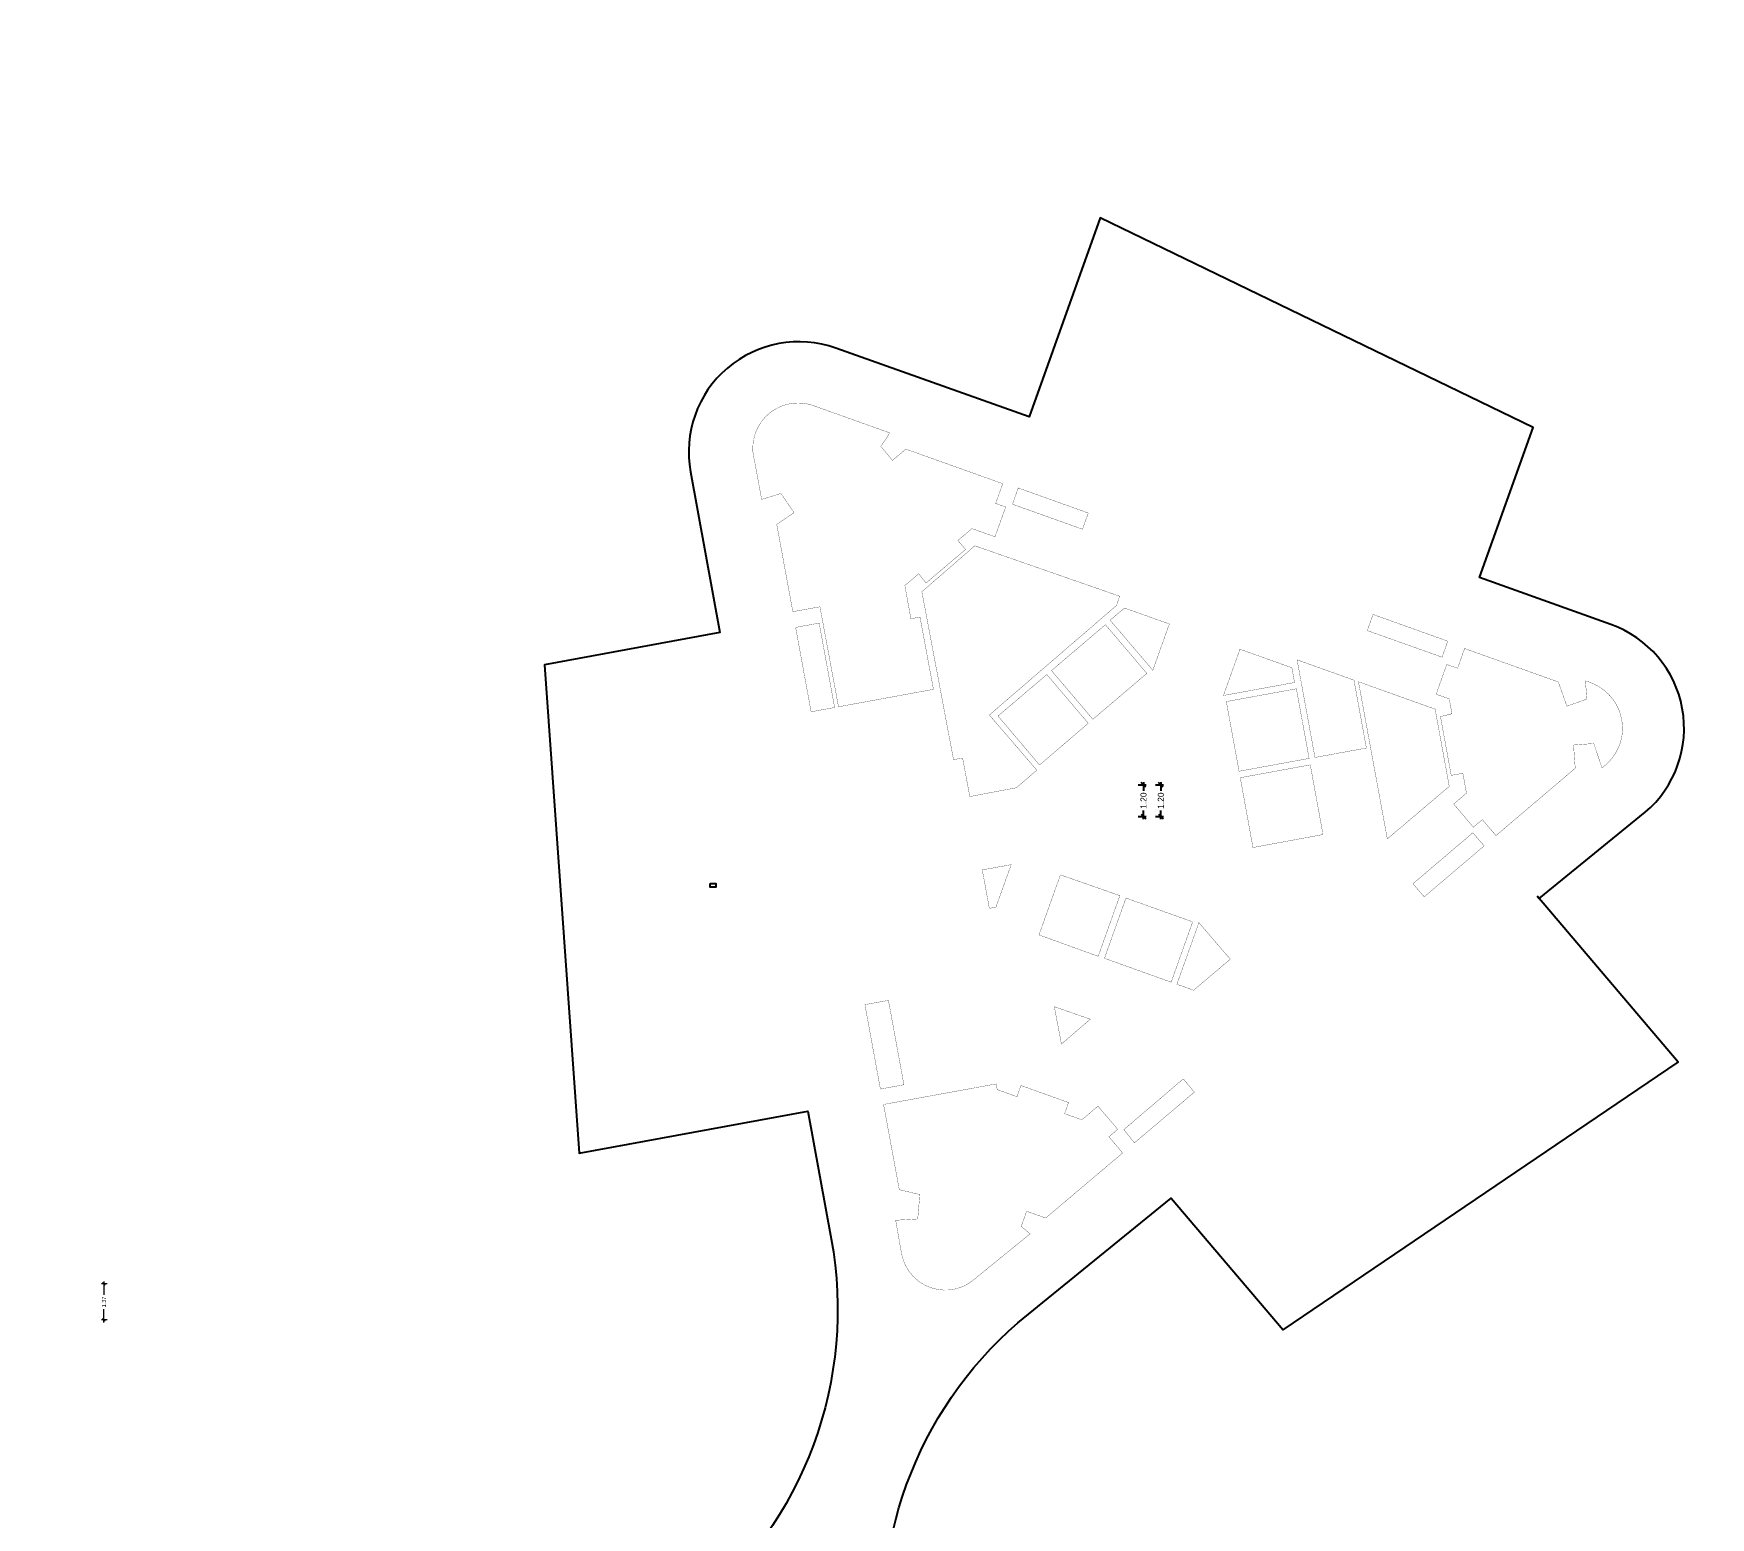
# Model space of a CAD drawing. Header units: metres. Extents: x 256329 to 886268, y -249371 to 355.
# Drawn here: x 286416.1 to 286480, y -1231.2 to -1174.6 of the extents above; entities that cross this region are included whole.
import ezdxf

# ---------------------------------------------------------------- set-up
doc = ezdxf.new("R2010")
doc.units = ezdxf.units.M
doc.header["$MEASUREMENT"] = 0
doc.header["$PDMODE"] = 35
doc.linetypes.add('DASHED', pattern=[0.75, 0.5, -0.25])
doc.layers.get('0').update_dxf_attribs({"lineweight": 18})
doc.layers.get('Defpoints').update_dxf_attribs({"lineweight": 20})
doc.layers.add('BLK_2_FLR_5_BLT_UP_AREA', color=7, linetype='Continuous', true_color=0x995f4c)
for name, color, linetype, lineweight in [('BLK_2_FLR_5_BLT_UP_AREA_DEDUCT', 14, 'DASHED', 9), ('BLK_2_FLR_5_EXIT_WIDTH_STAIR', 7, 'Continuous', 0), ('BLK_2_FLR_5_LIFT_1', 1, 'Continuous', 0), ('BLK_2_FLR_5_LIFT_2', 1, 'Continuous', 0), ('BLK_2_FLR_5_LIFT_3', 1, 'Continuous', 0), ('BLK_2_FLR_5_LIFT_4', 1, 'Continuous', 0), ('BLK_2_FLR_5_LIFT_5', 1, 'Continuous', 0), ('BLK_2_FLR_5_LIFT_6', 1, 'Continuous', 0)]:
    doc.layers.add(name, color=color, linetype=linetype, lineweight=lineweight)
doc.layers.add('BLK_2_FLR_5_CARPET_AREA', color=3, linetype='Continuous', plot=False)
doc.layers.add('BLK_2_FLR_5_FAR_AREA_DEDUCT', color=7, linetype='Continuous')
doc.styles.get("Standard").update_dxf_attribs({"font": 'arial.ttf'})
doc.dimstyles.new('METRIC DIM', dxfattribs={"dimtxt": 0.23, "dimasz": 0.18, "dimexe": 0.1, "dimexo": 0.1, "dimgap": 0.09, "dimtad": 0, "dimzin": 0, "dimdsep": 46, "dimtxsty": 'Standard', "dimblk": 'OBLIQUE', "dimcen": 0, "dimdle": 0.1, "dimclrd": 147, "dimclre": 147, "dimclrt": 7, "dimadec": 0, "dimazin": 0, "dimtfac": 1, "dimtofl": 0, "dimtmove": 0, "dimatfit": 2, "dimfxl": 0.125, "dimtolj": 1, "dimtzin": 0, "dimarcsym": 0})
doc.dimstyles.new('RM DIM', dxfattribs={"dimtxt": 0.15, "dimasz": 0.1, "dimexe": 0.1, "dimexo": 0.1, "dimgap": 0.09, "dimtad": 0, "dimzin": 0, "dimdsep": 46, "dimtxsty": 'Standard', "dimblk": 'OBLIQUE', "dimcen": 0, "dimdle": 0.1, "dimclrd": 147, "dimclre": 147, "dimclrt": 7, "dimadec": 0, "dimazin": 0, "dimtfac": 1, "dimtofl": 0, "dimtmove": 1, "dimatfit": 2, "dimfxl": 0.125, "dimtolj": 1, "dimtzin": 0, "dimlwd": -1, "dimlwe": -1, "dimarcsym": 0})

# ---------------------------------------------------------------- blocks, each defined once
blk = doc.blocks.new('_Oblique')
at = {"color": 0, "linetype": 'ByBlock', "lineweight": -2}
blk.add_line((-0.5, -0.5), (0.5, 0.5), dxfattribs=at)
blk = doc.blocks.new('*D1433')
at = {"layer": 'BLK_2_FLR_5_EXIT_WIDTH_STAIR', "color": 147, "lineweight": -2, "transparency": 16777216}
for p, q in [((286458.867292, -1203.260338), (286459.174355, -1203.260338)), ((286459.074355, -1203.160338), (286459.074355, -1203.483638)), ((286459.074355, -1204.561938), (286459.074355, -1204.238638)), ((286458.867292, -1204.461938), (286459.174355, -1204.461938))]:
    blk.add_line(p, q, dxfattribs=at)
at = {"layer": 'Defpoints', "color": 0, "transparency": 16777216}
for p in [(286458.767292, -1203.260338), (286458.767292, -1204.461938), (286459.074355, -1204.461938)]:
    blk.add_point(p, dxfattribs=at)
at = {"layer": 'BLK_2_FLR_5_EXIT_WIDTH_STAIR', "color": 147, "lineweight": -2, "transparency": 16777216, "xscale": 0.18, "yscale": 0.18, "zscale": 0.18}
for p, rotation in [((286459.074355, -1203.260338), 90), ((286459.074355, -1204.461938), 270)]:
    blk.add_blockref('_Oblique', p, dxfattribs=dict(at, rotation=rotation))
at = {"layer": 'BLK_2_FLR_5_EXIT_WIDTH_STAIR', "color": 7, "transparency": 16777216, "insert": (286459.074355, -1203.861138), "char_height": 0.23, "attachment_point": 5, "rotation": 90}
blk.add_mtext('\\A1;1.20', dxfattribs=at)
blk = doc.blocks.new('*D1434')
at = {"layer": 'BLK_2_FLR_5_EXIT_WIDTH_STAIR', "color": 147, "lineweight": -2, "transparency": 16777216}
for p, q in [((286458.206346, -1203.260338), (286458.51341, -1203.260338)), ((286458.41341, -1203.160338), (286458.41341, -1203.483638)), ((286458.41341, -1204.561938), (286458.41341, -1204.238638)), ((286458.206346, -1204.461938), (286458.51341, -1204.461938))]:
    blk.add_line(p, q, dxfattribs=at)
at = {"layer": 'Defpoints', "color": 0, "transparency": 16777216}
for p in [(286458.106346, -1203.260338), (286458.106346, -1204.461938), (286458.41341, -1204.461938)]:
    blk.add_point(p, dxfattribs=at)
at = {"layer": 'BLK_2_FLR_5_EXIT_WIDTH_STAIR', "color": 147, "lineweight": -2, "transparency": 16777216, "xscale": 0.18, "yscale": 0.18, "zscale": 0.18}
for p, rotation in [((286458.41341, -1203.260338), 90), ((286458.41341, -1204.461938), 270)]:
    blk.add_blockref('_Oblique', p, dxfattribs=dict(at, rotation=rotation))
at = {"layer": 'BLK_2_FLR_5_EXIT_WIDTH_STAIR', "color": 7, "transparency": 16777216, "insert": (286458.41341, -1203.861138), "char_height": 0.23, "attachment_point": 5, "rotation": 90}
blk.add_mtext('\\A1;1.20', dxfattribs=at)
blk = doc.blocks.new('*D1447')
at = {"layer": 'BLK_2_FLR_5_EXIT_WIDTH_STAIR', "color": 147, "ltscale": 0.1, "transparency": 16777216}
for p, q in [((286418.912662, -1222.284682), (286418.687662, -1222.284682)), ((286418.787662, -1222.184682), (286418.787662, -1222.692726)), ((286418.787662, -1223.756282), (286418.787662, -1223.248238)), ((286418.912662, -1223.656282), (286418.687662, -1223.656282))]:
    blk.add_line(p, q, dxfattribs=at)
at = {"layer": 'Defpoints', "color": 0, "ltscale": 0.1, "transparency": 16777216}
for p in [(286419.094726, -1222.284682), (286418.787662, -1223.656282), (286419.094726, -1223.656282)]:
    blk.add_point(p, dxfattribs=at)
at = {"layer": 'BLK_2_FLR_5_EXIT_WIDTH_STAIR', "color": 147, "ltscale": 0.1, "transparency": 16777216, "xscale": 0.1, "yscale": 0.1, "zscale": 0.1}
for p, rotation in [((286418.787662, -1222.284682), 90), ((286418.787662, -1223.656282), 270)]:
    blk.add_blockref('_Oblique', p, dxfattribs=dict(at, rotation=rotation))
at = {"layer": 'BLK_2_FLR_5_EXIT_WIDTH_STAIR', "color": 7, "ltscale": 0.1, "transparency": 16777216, "insert": (286418.787662, -1222.970482), "char_height": 0.15, "attachment_point": 5, "rotation": 90}
blk.add_mtext('\\A1;1.37', dxfattribs=at)

msp = doc.modelspace()

# ---------------------------------------------------------------- linework, layer by layer
at = {"layer": 'BLK_2_FLR_5_BLT_UP_AREA', "color": 14, "elevation": -101.115754}
msp.add_lwpolyline([(286448.670876, -1237.372447, -0.259263), (286453.623528, -1223.76679), (286459.464434, -1219.013437), (286463.73139, -1224.034502), (286478.796449, -1213.825146), (286473.434301, -1207.516179), (286473.498874, -1207.592154), (286477.535216, -1204.306253, 0.577817), (286476.22907, -1197.14687), (286471.224467, -1195.361154), (286473.268263, -1189.633259), (286456.760598, -1181.648109), (286454.053867, -1189.233475), (286446.681609, -1186.613508, 0.577156), (286441.144208, -1191.329368), (286442.268677, -1197.454773), (286435.576676, -1198.683255), (286436.900986, -1217.292857), (286445.61685, -1215.693523), (286446.509831, -1220.557924, -0.274386), (286441.237257, -1234.823119)], format="xyb", dxfattribs=at)
at = {"layer": 'BLK_2_FLR_5_BLT_UP_AREA_DEDUCT', "color": 14, "linetype": 'ByBlock', "const_width": 0.01}
for points, elevation in [([(286443.857848, -1192.381357), (286443.585559, -1190.905351, -0.623534), (286445.896342, -1188.828736), (286448.739436, -1189.84227), (286448.632228, -1190.021485), (286448.397603, -1190.355076), (286448.844494, -1190.892538), (286449.352277, -1190.461047), (286453.046363, -1191.779149), (286452.821509, -1192.409521), (286452.777134, -1192.531939), (286453.158788, -1192.668118), (286452.753261, -1193.80474), (286451.87247, -1193.490489), (286451.339006, -1193.943608), (286451.630121, -1194.286758), (286450.122226, -1195.566), (286449.843697, -1195.213707), (286449.315866, -1195.662038), (286449.546231, -1196.926263), (286449.891836, -1196.863287), (286450.407269, -1199.618746), (286446.786546, -1200.283237), (286446.078842, -1196.472312), (286445.045678, -1196.658317), (286444.433062, -1193.3322), (286445.091532, -1192.884136), (286444.591578, -1192.150381)], -202.574001), ([(286469.733237, -1200.658033), (286470.170909, -1200.549789), (286470.06715, -1199.982031), (286469.568351, -1199.804068), (286469.972104, -1198.669095), (286470.384659, -1198.8163), (286470.653259, -1198.063286), (286474.226106, -1199.338129), (286474.551965, -1200.259503), (286475.318524, -1199.988955), (286475.255134, -1199.294842, -0.124366), (286476.119507, -1199.787849, -0.120295), (286476.562728, -1200.486154, -0.047063), (286476.654495, -1200.87448, -0.139863), (286476.519878, -1201.830272, -0.129786), (286475.88762, -1202.618597), (286475.582146, -1201.684419), (286474.80427, -1201.741238), (286474.868971, -1202.627024), (286471.847851, -1205.193246), (286471.328221, -1204.584709), (286470.986494, -1204.873903), (286470.2366, -1203.988842), (286470.72377, -1203.575022), (286470.5853, -1202.81732), (286470.142631, -1202.898217), (286469.733237, -1200.658033)], -202.493054), ([(286448.505408, -1215.442482), (286449.103659, -1218.690611), (286449.886868, -1218.876598), (286449.806608, -1219.806674), (286448.96442, -1219.855369), (286449.189398, -1221.117755, 0.589884), (286451.994933, -1222.079042), (286454.091305, -1220.373006), (286453.751869, -1220.091691), (286453.9583, -1219.513096), (286454.683232, -1219.771738), (286457.617883, -1217.29093), (286457.094299, -1216.674496), (286457.429027, -1216.390186), (286456.677574, -1215.505513), (286456.06318, -1216.027387), (286455.40369, -1215.792785), (286455.554838, -1215.368927), (286453.74212, -1214.719903), (286453.589995, -1215.144785), (286452.837039, -1214.876079), (286452.797552, -1214.659245)], -201.837081)]:
    msp.add_lwpolyline(points, format="xyb", close=True, dxfattribs=dict(at, elevation=elevation))
for points, elevation in [([(286453.638431, -1191.94254), (286456.307671, -1192.898367), (286456.086832, -1193.51508), (286453.41668, -1192.561748)], 0.616268), ([(286459.397781, -1197.127038), (286458.767788, -1198.893799), (286457.139737, -1196.981744), (286457.688506, -1196.519392)], -202.382229), ([(286445.742708, -1200.474523), (286446.639059, -1200.310021), (286446.049301, -1197.093114), (286445.152316, -1197.257559)], 0.616268), ([(286456.960931, -1197.154087), (286458.540173, -1199.012178), (286456.483385, -1200.760298), (286454.906061, -1198.903504)], -101.073113), ([(286470.011386, -1197.78383), (286467.162459, -1196.763659), (286466.942154, -1197.37888), (286469.793068, -1198.392685)], -101.142301), ([(286462.089205, -1198.089404), (286461.45987, -1199.853399), (286464.171241, -1199.357653), (286464.068431, -1198.795354)], -101.073113), ([(286464.948321, -1202.215038), (286464.267615, -1198.494763), (286466.435534, -1199.268956), (286466.90866, -1201.85661), (286464.953834, -1202.21403)], -101.073113), ([(286454.727749, -1199.054782), (286456.305675, -1200.911324), (286454.487056, -1202.472797), (286454.448814, -1202.502278), (286452.866946, -1200.635925)], -303.510005), ([(286464.240401, -1199.59698), (286464.725269, -1202.251669), (286462.055583, -1202.741211), (286461.569966, -1200.085241)], -202.382229), ([(286466.606304, -1199.329174), (286469.528882, -1200.373633), (286470.067018, -1203.318289), (286467.70703, -1205.319636), (286466.606454, -1199.329994)], -101.073113), ([(286464.770032, -1202.497629), (286462.101043, -1202.987044), (286462.585236, -1205.647604), (286465.255151, -1205.15369)], -303.523615), ([(286471.396092, -1205.587317), (286470.969364, -1205.085056), (286468.685468, -1207.026352), (286469.112319, -1207.528528)], -202.394109), ([(286453.36932, -1206.300252), (286452.268329, -1206.50202), (286452.537249, -1207.96944), (286452.537249, -1207.96944), (286452.537249, -1207.96944), (286452.786265, -1207.923494)], -303.702641), ([(286457.510982, -1207.482288), (286455.245845, -1206.689792), (286454.42929, -1208.978885), (286456.685933, -1209.796009)], -303.523615), ([(286457.743901, -1207.574244), (286460.286948, -1208.481388), (286459.46661, -1210.781087), (286456.924856, -1209.870317)], -303.231402), ([(286460.323857, -1211.08688), (286459.68572, -1210.859382), (286460.523923, -1208.513233), (286461.721843, -1209.904442)], -303.523615), ([(286448.383752, -1214.854811), (286449.280103, -1214.690308), (286448.690345, -1211.473401), (286447.79336, -1211.637846)], 0.61437), ([(286455.284216, -1213.140462), (286456.383853, -1212.193118), (286455.014107, -1211.714274)], 0.019774), ([(286458.064441, -1216.906642), (286460.350827, -1214.973251), (286459.930726, -1214.466948), (286457.663079, -1216.39988)], -202.394109)]:
    msp.add_lwpolyline(points, close=True, dxfattribs=dict(at, elevation=elevation))
at = {"layer": 'BLK_2_FLR_5_CARPET_AREA', "color": 14}
msp.add_lwpolyline([(286441.893717, -1207.020908), (286442.11406, -1207.020908), (286442.114577, -1207.160249), (286441.894233, -1207.160249)], close=True, dxfattribs=at)
at = {"layer": 'BLK_2_FLR_5_FAR_AREA_DEDUCT', "color": 14, "const_width": 0.01, "elevation": -303.510005}
msp.add_lwpolyline([(286451.792841, -1203.705106), (286451.51577, -1202.235003), (286451.171219, -1202.299941), (286449.964847, -1195.899104), (286451.983697, -1194.14732), (286457.504541, -1196.069633), (286457.380203, -1196.425271), (286452.537279, -1200.596967), (286454.348483, -1202.701123), (286453.567262, -1203.370707)], close=True, dxfattribs=at)
at = {"layer": 'BLK_2_FLR_5_LIFT_1', "color": 1, "linetype": 'ByBlock', "const_width": 0.01, "elevation": -303.231402}
msp.add_lwpolyline([(286457.743901, -1207.574244), (286460.286948, -1208.481388), (286459.46661, -1210.781087), (286456.924856, -1209.870317)], close=True, dxfattribs=at)
at = {"layer": 'BLK_2_FLR_5_LIFT_2', "color": 1, "linetype": 'ByBlock', "const_width": 0.01, "elevation": -303.523615}
msp.add_lwpolyline([(286457.510982, -1207.482288), (286455.245845, -1206.689792), (286454.42929, -1208.978885), (286456.685933, -1209.796009)], close=True, dxfattribs=at)
at = {"layer": 'BLK_2_FLR_5_LIFT_3', "color": 1, "linetype": 'ByBlock', "const_width": 0.01, "elevation": -303.510005}
msp.add_lwpolyline([(286454.727749, -1199.054782), (286456.305675, -1200.911324), (286454.487056, -1202.472797), (286454.448814, -1202.502278), (286452.866946, -1200.635925)], close=True, dxfattribs=at)
at = {"layer": 'BLK_2_FLR_5_LIFT_4', "color": 1, "linetype": 'ByBlock', "const_width": 0.01, "elevation": -101.073113}
msp.add_lwpolyline([(286456.960931, -1197.154087), (286458.540173, -1199.012178), (286456.483385, -1200.760298), (286454.906061, -1198.903504)], close=True, dxfattribs=at)
at = {"layer": 'BLK_2_FLR_5_LIFT_5', "color": 1, "linetype": 'ByBlock', "const_width": 0.01, "elevation": -202.382229}
msp.add_lwpolyline([(286464.240401, -1199.59698), (286464.725269, -1202.251669), (286462.055583, -1202.741211), (286461.569966, -1200.085241)], close=True, dxfattribs=at)
at = {"layer": 'BLK_2_FLR_5_LIFT_6', "color": 2, "linetype": 'ByBlock', "const_width": 0.01, "elevation": -303.523615}
msp.add_lwpolyline([(286464.770032, -1202.497629), (286462.101043, -1202.987044), (286462.585236, -1205.647604), (286465.255151, -1205.15369)], close=True, dxfattribs=at)

# ---------------------------------------------------------------- dimensions: what is measured, and where the dimension line sits
at = {"layer": 'BLK_2_FLR_5_EXIT_WIDTH_STAIR', "color": 7}
for base, p1, p2, picture, middle in [((286458.41341, -1204.461938, -101.239328), (286458.106346, -1203.260338, -101.239328), (286458.106346, -1204.461938, -101.239328), '*D1434', (286458.41341, -1203.861138, -101.239328)), ((286459.074355, -1204.461938, -101.239328), (286458.767292, -1203.260338, -101.239328), (286458.767292, -1204.461938, -101.239328), '*D1433', (286459.074355, -1203.861138, -101.239328))]:
    dim = msp.add_linear_dim(base=base, p1=p1, p2=p2, angle=90, dimstyle='METRIC DIM', override={"dimfxl": 0.18}, dxfattribs=at)
    dim.commit()
    dim.dimension.update_dxf_attribs({"geometry": picture, "text_midpoint": middle})
at = {"layer": 'BLK_2_FLR_5_EXIT_WIDTH_STAIR', "color": 7, "ltscale": 0.1}
dim = msp.add_linear_dim(base=(286418.787662, -1223.656282, -101.239328), p1=(286419.094726, -1222.284682, -101.239328), p2=(286419.094726, -1223.656282, -101.239328), angle=90, dimstyle='RM DIM', override={"dimfxlon": 1, "dimarcsym": 1}, dxfattribs=at)
dim.commit()
dim.dimension.update_dxf_attribs({"geometry": '*D1447', "text_midpoint": (286418.787662, -1222.970482, -101.239328)})

doc.saveas('drawing.dxf')
